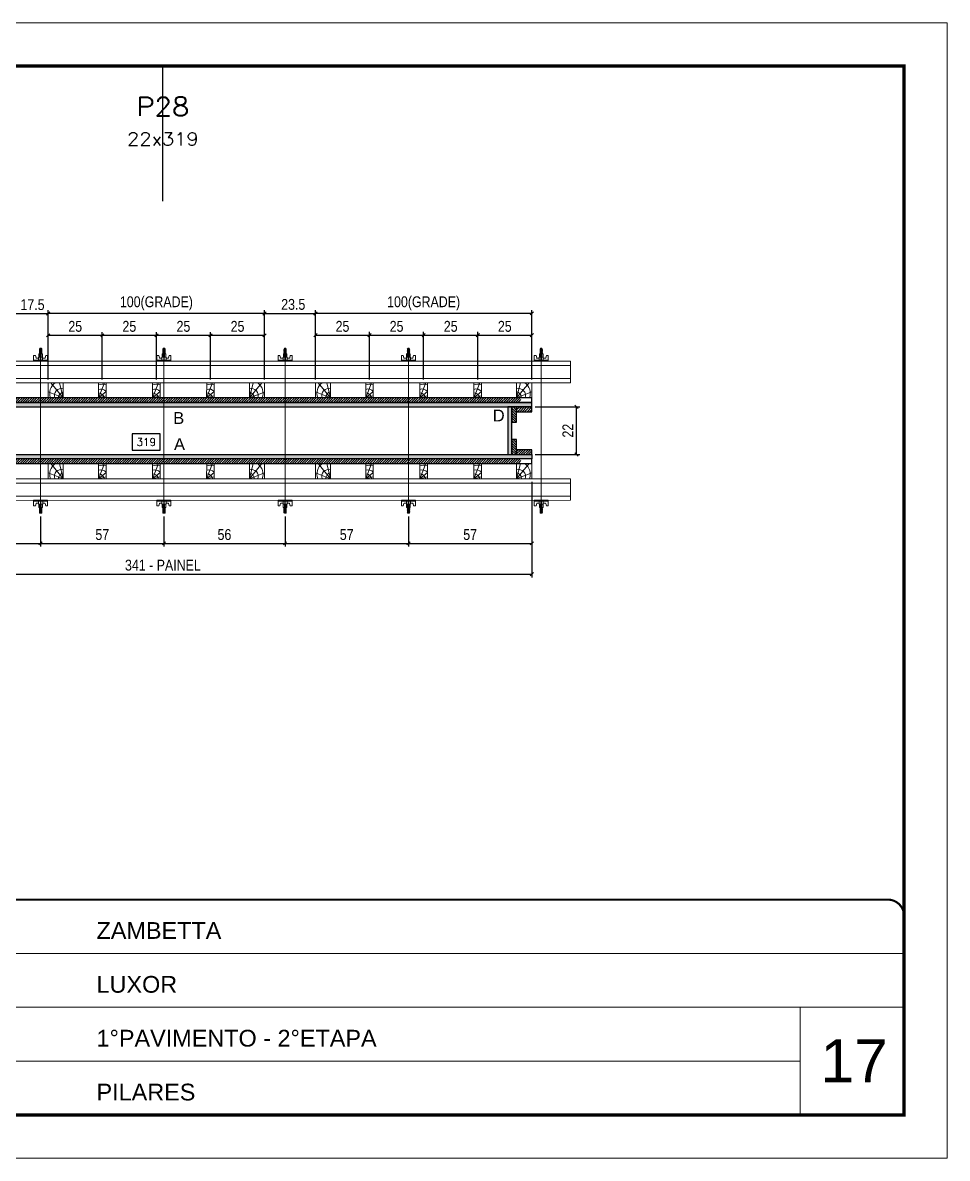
# Model space of a CAD drawing. Extents: x 14400 to 20667, y -21631 to 6985.
# Drawn here: x 15044 to 15898, y 1340 to 2390 of the extents above; entities that cross this region are included whole.
import ezdxf
from ezdxf.enums import TextEntityAlignment as Align

# ---------------------------------------------------------------- set-up
doc = ezdxf.new("R2010")
doc.units = 0
for name, pattern in [('CONTINUO', [0]), ('DASHED', [0.75, 0.5, -0.25]), ('HIDDEN', [0.375, 0.25, -0.125])]:
    doc.linetypes.add(name, pattern=pattern)
for name, color, linetype, lineweight in [('CARIMBO', 255, 'Continuous', 9), ('Folhas', 255, 'Continuous', 9), ('Hachura', 251, 'Continuous', 9), ('Madeira', 126, 'Continuous', 18), ('Perfil Metálico', 224, 'Continuous', 18), ('SARRAFO DE PRESSAO', 251, 'DASHED', 9), ('Texto Seção', 7, 'Continuous', 15)]:
    doc.layers.add(name, color=color, linetype=linetype, lineweight=lineweight)
for name, color, linetype in [('CHAPA', 1, 'Continuous'), ('COTA', 241, 'Continuous'), ('SARRAFO', 251, 'Continuous'), ('Texto de Titulo', 7, 'Continuous'), ('Texto Qtd Sarr', 242, 'Continuous'), ('TEXTO_GERAL', 7, 'Continuous')]:
    doc.layers.add(name, color=color, linetype=linetype)
doc.styles.add('ARIAL', font='arial.ttf')
doc.styles.add('COTA TECNICA 2X', font='techl___.ttf', dxfattribs={"height": 10})
doc.styles.add('ROMANS', font='romans.shx')
doc.dimstyles.new('SECAO PILAR', dxfattribs={"dimtxt": 10, "dimasz": 3, "dimexe": 3, "dimexo": 3, "dimgap": 3, "dimtad": 1, "dimdec": 1, "dimlfac": 0.5, "dimzin": 12, "dimdsep": 46, "dimtxsty": 'COTA TECNICA 2X', "dimblk1": 'OBLIQUE', "dimblk2": 'OBLIQUE', "dimsah": 1, "dimcen": 0.9, "dimclrd": 256, "dimclre": 256, "dimclrt": 256, "dimadec": 1, "dimazin": 3, "dimtfac": 1, "dimtdec": 1, "dimtmove": 0, "dimatfit": 3, "dimfxl": 1, "dimtolj": 1, "dimtzin": 12, "dimarcsym": 0})
doc.dimstyles.new('SECÇÃO 2', dxfattribs={"dimtxt": 7, "dimasz": 6, "dimexe": 0.18, "dimexo": 2, "dimgap": -4, "dimtad": 3, "dimdec": 1, "dimlfac": 0.5, "dimzin": 12, "dimdsep": 46, "dimtxsty": 'ROMANS', "dimblk": 'ARCHTICK', "dimcen": 0.09, "dimse1": 1, "dimse2": 1, "dimsd1": 1, "dimsd2": 1, "dimclrd": 180, "dimclre": 5, "dimclrt": 1, "dimadec": 0, "dimazin": 3, "dimtfac": 1, "dimtdec": 1, "dimtofl": 0, "dimtmove": 0, "dimatfit": 3, "dimldrblk": 'ARCHTICK', "dimfxl": 1, "dimtolj": 1, "dimtzin": 0, "dimarcsym": 0})

# ---------------------------------------------------------------- blocks, each defined once
blk = doc.blocks.new('9999999999')
at = {"color": 30, "linetype": 'CONTINUO'}
for p, q in [((98564.6, 34379.6), (99584, 34379.6)), ((98564.6, 34329.8), (99488, 34329.8)), ((99584, 34329.8), (99488, 34329.8)), ((99488, 34329.8), (99488, 34230.2)), ((98564.6, 34280), (99488, 34280))]:
    blk.add_line(p, q, dxfattribs=at)
at = {"color": 30, "linetype": 'CONTINUO', "const_width": 2}
blk.add_lwpolyline([(99584, 34230.2), (99584, 34414.4, 0.414214), (99569, 34429.4), (98229, 34429.4, 0.414214), (98214, 34414.4), (98214, 34245.2, 0.414214), (98229, 34230.2), (99584, 34230.2)], format="xyb", dxfattribs=at)
at = {"layer": 'Folhas'}
blk.add_lwpolyline([(98139, 34190.2), (99624, 34190.2), (99624, 35240.2), (98139, 35240.2)], close=True, dxfattribs=at)
at = {"layer": 'Folhas', "color": 30, "const_width": 3}
blk.add_lwpolyline([(98214, 34230.2), (99584, 34230.2), (99584, 35200.2), (98214, 35200.2)], close=True, dxfattribs=at)
at = {"color": 7, "linetype": 'Continuous', "ltscale": 5, "style": 'ARIAL'}
for s, height, p in [('ZAMBETTA', 15.48, (98837.7, 34393.1)), ('LUXOR', 15.48, (98837.7, 34343.3)), ('1°PAVIMENTO - 2°ETAPA', 15.483, (98837.7, 34293.5)), ('PILARES', 15.48, (98837.7, 34243.7))]:
    blk.add_text(s, height=height, dxfattribs=at).set_placement(p)
blk = doc.blocks.new('*D1022')
at = {"layer": 'COTA', "color": 180, "lineweight": -2, "transparency": 16777216}
for p, q in [((15170.9, 2010.2), (15145.2, 2010.2)), ((15145.2, 2010.2), (15145.2, 1995.2)), ((15170.9, 1995.2), (15170.9, 2010.2)), ((15145.2, 1995.2), (15170.9, 1995.2))]:
    blk.add_line(p, q, dxfattribs=at)
at = {"layer": 'Defpoints', "color": 0, "transparency": 16777216}
for p in [(14854.5, 1991.2), (15492.5, 1991.2), (15492.5, 1991.2)]:
    blk.add_point(p, dxfattribs=at)
at = {"layer": 'COTA', "color": 1, "transparency": 16777216, "insert": (15158.1, 2002.7), "char_height": 7, "attachment_point": 5, "style": 'ROMANS'}
blk.add_mtext('\\A1;319', dxfattribs=at)
blk = doc.blocks.new('_ArchTick')
at = {"color": 0, "linetype": 'ByBlock', "const_width": 0.15}
blk.add_lwpolyline([(-0.5, -0.5), (0.5, 0.5)], dxfattribs=at)
blk = doc.blocks.new('_Oblique')
at = {"color": 0, "linetype": 'ByBlock', "lineweight": -2}
blk.add_line((-0.5, -0.5), (0.5, 0.5), dxfattribs=at)
blk = doc.blocks.new('*D1023')
at = {"layer": 'COTA', "lineweight": -2, "transparency": 16777216}
for p, q in [((14832.5, 1965.8), (14832.5, 1877.6)), ((15514.5, 1965.8), (15514.5, 1877.6)), ((14832.5, 1880.6), (15514.5, 1880.6))]:
    blk.add_line(p, q, dxfattribs=at)
at = {"layer": 'Defpoints', "color": 0, "transparency": 16777216}
for p in [(14832.5, 1968.8), (15514.5, 1968.8), (15514.5, 1880.6)]:
    blk.add_point(p, dxfattribs=at)
at = {"layer": 'COTA', "lineweight": -2, "transparency": 16777216, "xscale": 3, "yscale": 3, "zscale": 3, "rotation": 180}
blk.add_blockref('_Oblique', (14832.5, 1880.6), dxfattribs=at)
at = {"layer": 'COTA', "lineweight": -2, "transparency": 16777216, "xscale": 3, "yscale": 3, "zscale": 3}
blk.add_blockref('_Oblique', (15514.5, 1880.6), dxfattribs=at)
at = {"layer": 'COTA', "transparency": 16777216, "insert": (15173.5, 1888.8), "char_height": 10, "attachment_point": 5, "style": 'COTA TECNICA 2X'}
blk.add_mtext('\\A1;341 - PAINEL', dxfattribs=at)
blk = doc.blocks.new('*D1025')
at = {"layer": 'COTA', "lineweight": -2, "transparency": 16777216}
for p, q in [((15514.5, 1965.8), (15514.5, 1906)), ((15400.5, 1934), (15400.5, 1906)), ((15400.5, 1909), (15514.5, 1909))]:
    blk.add_line(p, q, dxfattribs=at)
at = {"layer": 'Defpoints', "color": 0, "transparency": 16777216}
for p in [(15514.5, 1968.8), (15400.5, 1937), (15514.5, 1909)]:
    blk.add_point(p, dxfattribs=at)
at = {"layer": 'COTA', "lineweight": -2, "transparency": 16777216, "xscale": 3, "yscale": 3, "zscale": 3, "rotation": 180}
blk.add_blockref('_Oblique', (15400.5, 1909), dxfattribs=at)
at = {"layer": 'COTA', "lineweight": -2, "transparency": 16777216, "xscale": 3, "yscale": 3, "zscale": 3}
blk.add_blockref('_Oblique', (15514.5, 1909), dxfattribs=at)
at = {"layer": 'COTA', "transparency": 16777216, "insert": (15457.5, 1917.1), "char_height": 10, "attachment_point": 5, "style": 'COTA TECNICA 2X'}
blk.add_mtext('\\A1;57', dxfattribs=at)
blk = doc.blocks.new('titulo1')
at = {"layer": 'Defpoints', "color": 252, "linetype": 'HIDDEN', "ltscale": 2}
blk.add_line((0, 0), (0, 125), dxfattribs=at)
at = {"layer": 'Defpoints', "style": 'ROMANS', "oblique": 15}
blk.add_attdef('FOLHA', text='', height=10, dxfattribs=at).set_placement((0, 15.6), align=Align.MIDDLE_CENTER)
at = {"layer": 'Texto Qtd Sarr', "color": 3, "style": 'ROMANS', "oblique": 15}
for tag, height, p in [('TITULO', 17, (0, 71.4)), ('SEÇÃO', 12, (0, 41.5))]:
    blk.add_attdef(tag, text='', height=height, dxfattribs=at).set_placement(p, align=Align.MIDDLE_CENTER)
blk = doc.blocks.new('*D1026')
at = {"layer": 'COTA', "lineweight": -2, "transparency": 16777216}
for p, q in [((15517.5, 2035.2), (15558.8, 2035.2)), ((15555.8, 1991.2), (15555.8, 2035.2)), ((15517.5, 1991.2), (15558.8, 1991.2))]:
    blk.add_line(p, q, dxfattribs=at)
at = {"layer": 'Defpoints', "color": 0, "transparency": 16777216}
for p in [(15514.5, 2035.2), (15555.8, 2035.2), (15514.5, 1991.2)]:
    blk.add_point(p, dxfattribs=at)
at = {"layer": 'COTA', "lineweight": -2, "transparency": 16777216, "xscale": 3, "yscale": 3, "zscale": 3}
for p, rotation in [((15555.8, 2035.2), 90), ((15555.8, 1991.2), 270)]:
    blk.add_blockref('_Oblique', p, dxfattribs=dict(at, rotation=rotation))
at = {"layer": 'COTA', "transparency": 16777216, "insert": (15547.8, 2013.2), "char_height": 10, "attachment_point": 5, "rotation": 90, "style": 'COTA TECNICA 2X'}
blk.add_mtext('\\A1;22', dxfattribs=at)
blk = doc.blocks.new('C')
at = {"layer": 'Hachura', "color": 0}
for p, q in [((0, 3.22), (0, -3.22)), ((0.45, 3.22), (0, 3.22)), ((0.46, 3.16), (0, 3.16)), ((0.46, 3.05), (0, 3.05)), ((0.46, 2.88), (0, 2.88)), ((0, 2.75), (0, -1.16)), ((0.46, 2.65), (0, 2.65)), ((0.46, 2.23), (0, 2.23)), ((0.46, 1.51), (0, 1.51)), ((0.39, 0.49), (0.17, 0.49)), ((0.45, -3.23), (0.45, 3.22)), ((0.45, 3.22), (2.58, 3.22)), ((1.74, 0.97), (0.45, 0.97)), ((1.45, 0.1), (0.45, 0.1)), ((1.35, 1.94), (1.35, 0.96)), ((2.58, 2.39), (1.47, 2.09)), ((1.74, -0.97), (1.74, 0.97)), ((1.74, 0.97), (1.74, 0.84)), ((1.74, 0.97), (1.74, 0.84)), ((1.74, 0.84), (3.35, 0.84)), ((3.35, 0.45), (1.74, 0.45)), ((2.58, 3.22), (2.58, 2.39)), ((3.32, 0.84), (3.32, -0.84)), ((3.35, 0.84), (3.35, -0.84)), ((3.68, 0.45), (3.35, 0.45)), ((3.84, -0.52), (3.35, 0.45)), ((3.35, 0.06), (3.67, -0.57)), ((3.68, 0.45), (4.16, -0.52)), ((3.72, 0.5), (4.25, -0.57)), ((4.37, -0.55), (3.83, 0.53)), ((4.15, 0.45), (3.93, 0.45)), ((4.42, -0.52), (3.93, 0.45)), ((4.15, 0.45), (4.26, 0.45)), ((4.26, 0.45), (4.74, -0.52)), ((4.3, 0.5), (4.83, -0.57)), ((4.95, -0.55), (4.41, 0.53)), ((4.51, 0.45), (4.84, 0.45)), ((5, -0.52), (4.51, 0.45)), ((4.84, 0.45), (5.32, -0.52)), ((4.88, 0.5), (5.41, -0.57)), ((5.53, -0.55), (4.99, 0.53)), ((5.58, -0.52), (5.09, 0.45)), ((5.42, 0.45), (5.09, 0.45)), ((5.58, -0.52), (5.09, 0.45)), ((5.42, 0.45), (5.74, -0.19)), ((5.46, 0.5), (5.74, -0.07)), ((5.74, 0.19), (5.57, 0.53)), ((5.74, 0.32), (5.68, 0.45)), ((5.68, 0.45), (5.74, 0.45)), ((5.74, 0.45), (5.9, 0.29)), ((5.74, 0.45), (5.74, -0.52)), ((5.9, -0.36), (5.9, 0.29)), ((0.45, 0), (0, 0)), ((0.46, -1.52), (0, -1.52)), ((0.46, -2.23), (0, -2.23)), ((0.46, -2.65), (0, -2.65)), ((0.46, -2.88), (0, -2.88)), ((0.46, -3.05), (0, -3.05)), ((0.46, -3.16), (0, -3.16)), ((0, -3.22), (2.57, -3.22)), ((0.08, -0.48), (0.29, -0.48)), ((0.29, -0.48), (0.4, -0.48)), ((0.45, 0), (0.45, -0.97)), ((0.45, -0.16), (1.45, -0.16)), ((0.45, -0.65), (0.45, -0.32)), ((0.45, -3.23), (0.45, -0.65)), ((0.45, -0.97), (1.74, -0.97)), ((1.35, -1.94), (1.35, -0.97)), ((2.58, -2.39), (1.47, -2.1)), ((3.35, -0.32), (1.74, -0.32)), ((3.35, -0.84), (1.74, -0.84)), ((2.58, -3.23), (2.58, -2.39)), ((3.35, -0.07), (3.58, -0.52)), ((3.35, -0.52), (3.58, -0.52)), ((3.84, -0.52), (4.16, -0.52)), ((4.42, -0.52), (4.74, -0.52)), ((4.63, -0.52), (4.74, -0.52)), ((5, -0.52), (5.32, -0.52)), ((5.58, -0.52), (5.74, -0.52)), ((5.74, -0.52), (5.9, -0.36)), ((5.74, -0.52), (5.74, -0.52))]:
    blk.add_line(p, q, dxfattribs=at)
for centre, radius, start, end in [((1.52, 1.94), 0.161, 104.7436, 180), ((1.44, -0.03), 0.129, 272.695, 87.305), ((3.81, 0.39), 0.143, 25.5688, 154.4312), ((4.39, 0.39), 0.143, 25.5688, 154.4312), ((4.97, 0.39), 0.143, 25.5688, 154.4312), ((5.55, 0.39), 0.143, 25.5688, 154.4312), ((0.17, -0.37), 0.174, 221.744, 317.8592), ((1.52, -1.94), 0.161, 180, 255.2564), ((3.71, -0.4), 0.174, 222.1408, 318.256), ((4.29, -0.4), 0.174, 222.1408, 318.256), ((4.87, -0.4), 0.174, 222.1408, 318.256), ((5.45, -0.4), 0.174, 222.1408, 318.256), ((5.61, -0.4), 0.174, 317.8592, 318.256)]:
    blk.add_arc(centre, radius, start, end, dxfattribs=at)
blk = doc.blocks.new('*D1027')
at = {"layer": 'COTA', "lineweight": -2, "transparency": 16777216}
for p, q in [((14946.5, 1934), (14946.5, 1906)), ((15060.5, 1934), (15060.5, 1906)), ((14946.5, 1909), (15060.5, 1909))]:
    blk.add_line(p, q, dxfattribs=at)
at = {"layer": 'Defpoints', "color": 0, "transparency": 16777216}
for p in [(14946.5, 1937), (15060.5, 1937), (15060.5, 1909)]:
    blk.add_point(p, dxfattribs=at)
at = {"layer": 'COTA', "lineweight": -2, "transparency": 16777216, "xscale": 3, "yscale": 3, "zscale": 3, "rotation": 180}
blk.add_blockref('_Oblique', (14946.5, 1909), dxfattribs=at)
at = {"layer": 'COTA', "lineweight": -2, "transparency": 16777216, "xscale": 3, "yscale": 3, "zscale": 3}
blk.add_blockref('_Oblique', (15060.5, 1909), dxfattribs=at)
at = {"layer": 'COTA', "transparency": 16777216, "insert": (15003.5, 1917.1), "char_height": 10, "attachment_point": 5, "style": 'COTA TECNICA 2X'}
blk.add_mtext('\\A1;57', dxfattribs=at)
blk = doc.blocks.new('PONTALETE')
at = {"layer": 'Madeira'}
for q in [(2.71, 7), (7, 5.76), (7, 1.74)]:
    blk.add_line((0, 0), q, dxfattribs=at)
blk.add_lwpolyline([(0, 0), (7, 0), (7, 7), (0, 7)], close=True, dxfattribs=at)
for centre, radius, start, end in [((2.04, 0.06), 6.23, 37.2818, 109.0913), ((1.09, 0.9), 3.19, 343.603, 109.9847), ((-0.21, -0.78), 3.09, 14.6322, 86.0383)]:
    blk.add_arc(centre, radius, start, end, dxfattribs=at)
blk = doc.blocks.new('MEIO PONTALETE')
at = {"layer": 'Madeira'}
for q in [(2.71, 7), (3.5, 2.88), (3.5, 0.87)]:
    blk.add_line((0, 0), q, dxfattribs=at)
blk.add_lwpolyline([(0, 0), (3.5, 0), (3.5, 7), (0, 7)], close=True, dxfattribs=at)
for centre, radius, start, end in [((2.04, 0.06), 6.23, 76.4499, 109.0913), ((1.09, 0.9), 3.19, 40.9063, 109.9847), ((-0.21, -0.78), 3.09, 14.6322, 86.0383)]:
    blk.add_arc(centre, radius, start, end, dxfattribs=at)
blk = doc.blocks.new('*D1033')
at = {"layer": 'COTA', "lineweight": -2, "transparency": 16777216}
for p, q in [((15032.5, 2060.5), (15032.5, 2124.6)), ((15032.5, 2121.6), (15067.5, 2121.6)), ((15067.5, 2060.5), (15067.5, 2124.6))]:
    blk.add_line(p, q, dxfattribs=at)
at = {"layer": 'Defpoints', "color": 0, "transparency": 16777216}
for p in [(15067.5, 2121.6), (15032.5, 2057.5), (15067.5, 2057.5)]:
    blk.add_point(p, dxfattribs=at)
at = {"layer": 'COTA', "lineweight": -2, "transparency": 16777216, "xscale": 3, "yscale": 3, "zscale": 3, "rotation": 180}
blk.add_blockref('_Oblique', (15032.5, 2121.6), dxfattribs=at)
at = {"layer": 'COTA', "lineweight": -2, "transparency": 16777216, "xscale": 3, "yscale": 3, "zscale": 3}
blk.add_blockref('_Oblique', (15067.5, 2121.6), dxfattribs=at)
at = {"layer": 'COTA', "transparency": 16777216, "insert": (15053, 2129.7), "char_height": 10, "attachment_point": 5, "style": 'COTA TECNICA 2X'}
blk.add_mtext('\\A1;17.5', dxfattribs=at)
blk = doc.blocks.new('*D1034')
at = {"layer": 'COTA', "lineweight": -2, "transparency": 16777216}
for p, q in [((15067.5, 2060.5), (15067.5, 2104.4)), ((15067.5, 2101.4), (15117.5, 2101.4)), ((15117.5, 2060.5), (15117.5, 2104.4))]:
    blk.add_line(p, q, dxfattribs=at)
at = {"layer": 'Defpoints', "color": 0, "transparency": 16777216}
for p in [(15117.5, 2101.4), (15067.5, 2057.5), (15117.5, 2057.5)]:
    blk.add_point(p, dxfattribs=at)
at = {"layer": 'COTA', "lineweight": -2, "transparency": 16777216, "xscale": 3, "yscale": 3, "zscale": 3, "rotation": 180}
blk.add_blockref('_Oblique', (15067.5, 2101.4), dxfattribs=at)
at = {"layer": 'COTA', "lineweight": -2, "transparency": 16777216, "xscale": 3, "yscale": 3, "zscale": 3}
blk.add_blockref('_Oblique', (15117.5, 2101.4), dxfattribs=at)
at = {"layer": 'COTA', "transparency": 16777216, "insert": (15092.5, 2109.6), "char_height": 10, "attachment_point": 5, "style": 'COTA TECNICA 2X'}
blk.add_mtext('\\A1;25', dxfattribs=at)
blk = doc.blocks.new('*D1035')
at = {"layer": 'COTA', "lineweight": -2, "transparency": 16777216}
for p, q in [((15067.5, 2060.5), (15067.5, 2124.6)), ((15267.5, 2121.6), (15067.5, 2121.6)), ((15267.5, 2060.5), (15267.5, 2124.6))]:
    blk.add_line(p, q, dxfattribs=at)
at = {"layer": 'Defpoints', "color": 0, "transparency": 16777216}
for p in [(15067.5, 2121.6), (15067.5, 2057.5), (15267.5, 2057.5)]:
    blk.add_point(p, dxfattribs=at)
at = {"layer": 'COTA', "lineweight": -2, "transparency": 16777216, "xscale": 3, "yscale": 3, "zscale": 3, "rotation": 180}
blk.add_blockref('_Oblique', (15067.5, 2121.6), dxfattribs=at)
at = {"layer": 'COTA', "lineweight": -2, "transparency": 16777216, "xscale": 3, "yscale": 3, "zscale": 3}
blk.add_blockref('_Oblique', (15267.5, 2121.6), dxfattribs=at)
at = {"layer": 'COTA', "transparency": 16777216, "insert": (15167.5, 2130.9), "char_height": 10, "attachment_point": 5, "style": 'COTA TECNICA 2X'}
blk.add_mtext('\\A1;100(GRADE)', dxfattribs=at)
blk = doc.blocks.new('*D1036')
at = {"layer": 'COTA', "lineweight": -2, "transparency": 16777216}
for p, q in [((15117.5, 2060.5), (15117.5, 2104.4)), ((15117.5, 2101.4), (15167.5, 2101.4)), ((15167.5, 2060.5), (15167.5, 2104.4))]:
    blk.add_line(p, q, dxfattribs=at)
at = {"layer": 'Defpoints', "color": 0, "transparency": 16777216}
for p in [(15167.5, 2101.4), (15117.5, 2057.5), (15167.5, 2057.5)]:
    blk.add_point(p, dxfattribs=at)
at = {"layer": 'COTA', "lineweight": -2, "transparency": 16777216, "xscale": 3, "yscale": 3, "zscale": 3, "rotation": 180}
blk.add_blockref('_Oblique', (15117.5, 2101.4), dxfattribs=at)
at = {"layer": 'COTA', "lineweight": -2, "transparency": 16777216, "xscale": 3, "yscale": 3, "zscale": 3}
blk.add_blockref('_Oblique', (15167.5, 2101.4), dxfattribs=at)
at = {"layer": 'COTA', "transparency": 16777216, "insert": (15142.5, 2109.6), "char_height": 10, "attachment_point": 5, "style": 'COTA TECNICA 2X'}
blk.add_mtext('\\A1;25', dxfattribs=at)
blk = doc.blocks.new('*D1037')
at = {"layer": 'COTA', "lineweight": -2, "transparency": 16777216}
for p, q in [((15167.5, 2060.5), (15167.5, 2104.4)), ((15167.5, 2101.4), (15217.5, 2101.4)), ((15217.5, 2060.5), (15217.5, 2104.4))]:
    blk.add_line(p, q, dxfattribs=at)
at = {"layer": 'Defpoints', "color": 0, "transparency": 16777216}
for p in [(15217.5, 2101.4), (15167.5, 2057.5), (15217.5, 2057.5)]:
    blk.add_point(p, dxfattribs=at)
at = {"layer": 'COTA', "lineweight": -2, "transparency": 16777216, "xscale": 3, "yscale": 3, "zscale": 3, "rotation": 180}
blk.add_blockref('_Oblique', (15167.5, 2101.4), dxfattribs=at)
at = {"layer": 'COTA', "lineweight": -2, "transparency": 16777216, "xscale": 3, "yscale": 3, "zscale": 3}
blk.add_blockref('_Oblique', (15217.5, 2101.4), dxfattribs=at)
at = {"layer": 'COTA', "transparency": 16777216, "insert": (15192.5, 2109.6), "char_height": 10, "attachment_point": 5, "style": 'COTA TECNICA 2X'}
blk.add_mtext('\\A1;25', dxfattribs=at)
blk = doc.blocks.new('*D1038')
at = {"layer": 'COTA', "lineweight": -2, "transparency": 16777216}
for p, q in [((15217.5, 2060.5), (15217.5, 2104.4)), ((15217.5, 2101.4), (15267.5, 2101.4)), ((15267.5, 2060.5), (15267.5, 2104.4))]:
    blk.add_line(p, q, dxfattribs=at)
at = {"layer": 'Defpoints', "color": 0, "transparency": 16777216}
for p in [(15267.5, 2101.4), (15217.5, 2057.5), (15267.5, 2057.5)]:
    blk.add_point(p, dxfattribs=at)
at = {"layer": 'COTA', "lineweight": -2, "transparency": 16777216, "xscale": 3, "yscale": 3, "zscale": 3, "rotation": 180}
blk.add_blockref('_Oblique', (15217.5, 2101.4), dxfattribs=at)
at = {"layer": 'COTA', "lineweight": -2, "transparency": 16777216, "xscale": 3, "yscale": 3, "zscale": 3}
blk.add_blockref('_Oblique', (15267.5, 2101.4), dxfattribs=at)
at = {"layer": 'COTA', "transparency": 16777216, "insert": (15242.5, 2109.6), "char_height": 10, "attachment_point": 5, "style": 'COTA TECNICA 2X'}
blk.add_mtext('\\A1;25', dxfattribs=at)
blk = doc.blocks.new('*D1039')
at = {"layer": 'COTA', "lineweight": -2, "transparency": 16777216}
for p, q in [((15267.5, 2060.6), (15267.5, 2124.6)), ((15267.5, 2121.6), (15314.5, 2121.6)), ((15314.5, 2060.6), (15314.5, 2124.6))]:
    blk.add_line(p, q, dxfattribs=at)
at = {"layer": 'Defpoints', "color": 0, "transparency": 16777216}
for p in [(15314.5, 2121.6), (15267.5, 2057.6), (15314.5, 2057.6)]:
    blk.add_point(p, dxfattribs=at)
at = {"layer": 'COTA', "lineweight": -2, "transparency": 16777216, "xscale": 3, "yscale": 3, "zscale": 3, "rotation": 180}
blk.add_blockref('_Oblique', (15267.5, 2121.6), dxfattribs=at)
at = {"layer": 'COTA', "lineweight": -2, "transparency": 16777216, "xscale": 3, "yscale": 3, "zscale": 3}
blk.add_blockref('_Oblique', (15314.5, 2121.6), dxfattribs=at)
at = {"layer": 'COTA', "transparency": 16777216, "insert": (15294, 2129.9), "char_height": 10, "attachment_point": 5, "style": 'COTA TECNICA 2X'}
blk.add_mtext('\\A1;23.5', dxfattribs=at)
blk = doc.blocks.new('*D1040')
at = {"layer": 'COTA', "lineweight": -2, "transparency": 16777216}
for p, q in [((15314.5, 2060.6), (15314.5, 2104.5)), ((15314.5, 2101.5), (15364.5, 2101.5)), ((15364.5, 2060.5), (15364.5, 2104.5))]:
    blk.add_line(p, q, dxfattribs=at)
at = {"layer": 'Defpoints', "color": 0, "transparency": 16777216}
for p in [(15364.5, 2101.5), (15314.5, 2057.6), (15364.5, 2057.5)]:
    blk.add_point(p, dxfattribs=at)
at = {"layer": 'COTA', "lineweight": -2, "transparency": 16777216, "xscale": 3, "yscale": 3, "zscale": 3, "rotation": 180}
blk.add_blockref('_Oblique', (15314.5, 2101.5), dxfattribs=at)
at = {"layer": 'COTA', "lineweight": -2, "transparency": 16777216, "xscale": 3, "yscale": 3, "zscale": 3}
blk.add_blockref('_Oblique', (15364.5, 2101.5), dxfattribs=at)
at = {"layer": 'COTA', "transparency": 16777216, "insert": (15339.5, 2109.6), "char_height": 10, "attachment_point": 5, "style": 'COTA TECNICA 2X'}
blk.add_mtext('\\A1;25', dxfattribs=at)
blk = doc.blocks.new('*D1041')
at = {"layer": 'COTA', "lineweight": -2, "transparency": 16777216}
for p, q in [((15314.5, 2060.6), (15314.5, 2124.7)), ((15514.5, 2121.7), (15314.5, 2121.7)), ((15514.5, 2060.5), (15514.5, 2124.7))]:
    blk.add_line(p, q, dxfattribs=at)
at = {"layer": 'Defpoints', "color": 0, "transparency": 16777216}
for p in [(15314.5, 2121.7), (15314.5, 2057.6), (15514.5, 2057.5)]:
    blk.add_point(p, dxfattribs=at)
at = {"layer": 'COTA', "lineweight": -2, "transparency": 16777216, "xscale": 3, "yscale": 3, "zscale": 3, "rotation": 180}
blk.add_blockref('_Oblique', (15314.5, 2121.7), dxfattribs=at)
at = {"layer": 'COTA', "lineweight": -2, "transparency": 16777216, "xscale": 3, "yscale": 3, "zscale": 3}
blk.add_blockref('_Oblique', (15514.5, 2121.7), dxfattribs=at)
at = {"layer": 'COTA', "transparency": 16777216, "insert": (15414.5, 2130.9), "char_height": 10, "attachment_point": 5, "style": 'COTA TECNICA 2X'}
blk.add_mtext('\\A1;100(GRADE)', dxfattribs=at)
blk = doc.blocks.new('*D1042')
at = {"layer": 'COTA', "lineweight": -2, "transparency": 16777216}
for p, q in [((15364.5, 2060.5), (15364.5, 2104.5)), ((15364.5, 2101.5), (15414.5, 2101.5)), ((15414.5, 2060.5), (15414.5, 2104.5))]:
    blk.add_line(p, q, dxfattribs=at)
at = {"layer": 'Defpoints', "color": 0, "transparency": 16777216}
for p in [(15414.5, 2101.5), (15364.5, 2057.5), (15414.5, 2057.5)]:
    blk.add_point(p, dxfattribs=at)
at = {"layer": 'COTA', "lineweight": -2, "transparency": 16777216, "xscale": 3, "yscale": 3, "zscale": 3, "rotation": 180}
blk.add_blockref('_Oblique', (15364.5, 2101.5), dxfattribs=at)
at = {"layer": 'COTA', "lineweight": -2, "transparency": 16777216, "xscale": 3, "yscale": 3, "zscale": 3}
blk.add_blockref('_Oblique', (15414.5, 2101.5), dxfattribs=at)
at = {"layer": 'COTA', "transparency": 16777216, "insert": (15389.5, 2109.6), "char_height": 10, "attachment_point": 5, "style": 'COTA TECNICA 2X'}
blk.add_mtext('\\A1;25', dxfattribs=at)
blk = doc.blocks.new('*D1043')
at = {"layer": 'COTA', "lineweight": -2, "transparency": 16777216}
for p, q in [((15414.5, 2060.5), (15414.5, 2104.5)), ((15414.5, 2101.5), (15464.5, 2101.5)), ((15464.5, 2060.5), (15464.5, 2104.5))]:
    blk.add_line(p, q, dxfattribs=at)
at = {"layer": 'Defpoints', "color": 0, "transparency": 16777216}
for p in [(15464.5, 2101.5), (15414.5, 2057.5), (15464.5, 2057.5)]:
    blk.add_point(p, dxfattribs=at)
at = {"layer": 'COTA', "lineweight": -2, "transparency": 16777216, "xscale": 3, "yscale": 3, "zscale": 3, "rotation": 180}
blk.add_blockref('_Oblique', (15414.5, 2101.5), dxfattribs=at)
at = {"layer": 'COTA', "lineweight": -2, "transparency": 16777216, "xscale": 3, "yscale": 3, "zscale": 3}
blk.add_blockref('_Oblique', (15464.5, 2101.5), dxfattribs=at)
at = {"layer": 'COTA', "transparency": 16777216, "insert": (15439.5, 2109.6), "char_height": 10, "attachment_point": 5, "style": 'COTA TECNICA 2X'}
blk.add_mtext('\\A1;25', dxfattribs=at)
blk = doc.blocks.new('*D1044')
at = {"layer": 'COTA', "lineweight": -2, "transparency": 16777216}
for p, q in [((15464.5, 2060.5), (15464.5, 2104.5)), ((15464.5, 2101.5), (15514.5, 2101.5)), ((15514.5, 2060.5), (15514.5, 2104.5))]:
    blk.add_line(p, q, dxfattribs=at)
at = {"layer": 'Defpoints', "color": 0, "transparency": 16777216}
for p in [(15514.5, 2101.5), (15464.5, 2057.5), (15514.5, 2057.5)]:
    blk.add_point(p, dxfattribs=at)
at = {"layer": 'COTA', "lineweight": -2, "transparency": 16777216, "xscale": 3, "yscale": 3, "zscale": 3, "rotation": 180}
blk.add_blockref('_Oblique', (15464.5, 2101.5), dxfattribs=at)
at = {"layer": 'COTA', "lineweight": -2, "transparency": 16777216, "xscale": 3, "yscale": 3, "zscale": 3}
blk.add_blockref('_Oblique', (15514.5, 2101.5), dxfattribs=at)
at = {"layer": 'COTA', "transparency": 16777216, "insert": (15489.5, 2109.6), "char_height": 10, "attachment_point": 5, "style": 'COTA TECNICA 2X'}
blk.add_mtext('\\A1;25', dxfattribs=at)
blk = doc.blocks.new('*D1045')
at = {"layer": 'COTA', "lineweight": -2, "transparency": 16777216}
for p, q in [((15060.5, 1934), (15060.5, 1906)), ((15174.5, 1934), (15174.5, 1906)), ((15060.5, 1909), (15174.5, 1909))]:
    blk.add_line(p, q, dxfattribs=at)
at = {"layer": 'Defpoints', "color": 0, "transparency": 16777216}
for p in [(15060.5, 1937), (15174.5, 1937), (15174.5, 1909)]:
    blk.add_point(p, dxfattribs=at)
at = {"layer": 'COTA', "lineweight": -2, "transparency": 16777216, "xscale": 3, "yscale": 3, "zscale": 3, "rotation": 180}
blk.add_blockref('_Oblique', (15060.5, 1909), dxfattribs=at)
at = {"layer": 'COTA', "lineweight": -2, "transparency": 16777216, "xscale": 3, "yscale": 3, "zscale": 3}
blk.add_blockref('_Oblique', (15174.5, 1909), dxfattribs=at)
at = {"layer": 'COTA', "transparency": 16777216, "insert": (15117.5, 1917.1), "char_height": 10, "attachment_point": 5, "style": 'COTA TECNICA 2X'}
blk.add_mtext('\\A1;57', dxfattribs=at)
blk = doc.blocks.new('*D1046')
at = {"layer": 'COTA', "lineweight": -2, "transparency": 16777216}
for p, q in [((15286.4, 1934), (15286.4, 1906)), ((15400.4, 1934), (15400.4, 1906)), ((15286.4, 1909), (15400.4, 1909))]:
    blk.add_line(p, q, dxfattribs=at)
at = {"layer": 'Defpoints', "color": 0, "transparency": 16777216}
for p in [(15286.4, 1937), (15400.4, 1937), (15400.4, 1909)]:
    blk.add_point(p, dxfattribs=at)
at = {"layer": 'COTA', "lineweight": -2, "transparency": 16777216, "xscale": 3, "yscale": 3, "zscale": 3, "rotation": 180}
blk.add_blockref('_Oblique', (15286.4, 1909), dxfattribs=at)
at = {"layer": 'COTA', "lineweight": -2, "transparency": 16777216, "xscale": 3, "yscale": 3, "zscale": 3}
blk.add_blockref('_Oblique', (15400.4, 1909), dxfattribs=at)
at = {"layer": 'COTA', "transparency": 16777216, "insert": (15343.4, 1917.1), "char_height": 10, "attachment_point": 5, "style": 'COTA TECNICA 2X'}
blk.add_mtext('\\A1;57', dxfattribs=at)
blk = doc.blocks.new('*D1047')
at = {"layer": 'COTA', "lineweight": -2, "transparency": 16777216}
for p, q in [((15174.5, 1934), (15174.5, 1906)), ((15286.4, 1934), (15286.4, 1906)), ((15174.5, 1909), (15286.4, 1909))]:
    blk.add_line(p, q, dxfattribs=at)
at = {"layer": 'Defpoints', "color": 0, "transparency": 16777216}
for p in [(15174.5, 1937), (15286.4, 1937), (15286.4, 1909)]:
    blk.add_point(p, dxfattribs=at)
at = {"layer": 'COTA', "lineweight": -2, "transparency": 16777216, "xscale": 3, "yscale": 3, "zscale": 3, "rotation": 180}
blk.add_blockref('_Oblique', (15174.5, 1909), dxfattribs=at)
at = {"layer": 'COTA', "lineweight": -2, "transparency": 16777216, "xscale": 3, "yscale": 3, "zscale": 3}
blk.add_blockref('_Oblique', (15286.4, 1909), dxfattribs=at)
at = {"layer": 'COTA', "transparency": 16777216, "insert": (15230.4, 1917.1), "char_height": 10, "attachment_point": 5, "style": 'COTA TECNICA 2X'}
blk.add_mtext('\\A1;56', dxfattribs=at)

msp = doc.modelspace()

# ---------------------------------------------------------------- hatches: boundary and pattern name
at = {"layer": 'Hachura'}
h = msp.add_hatch(color=256, dxfattribs=at)
h.dxf.hatch_style = 1
h.paths.add_polyline_path([(15514.47, 2035.17), (15514.47, 2039.17), (14832.47, 2039.17), (14832.47, 2035.17)])
h = msp.add_hatch(dxfattribs=at)
h.set_pattern_fill('ANSI31', color=256, scale=0.5, angle=180, style=0)
h.set_pattern_definition([(225, (5730.5154, -20885.8333), (1.12253202, -1.12253202), [])])
h.paths.add_polyline_path([(15504.45, 2043.57), (15504.47, 2039.17), (14842.47, 2039.17), (14842.47, 2043.57)])
h = msp.add_hatch(color=256, dxfattribs=at)
h.dxf.hatch_style = 1
h.paths.add_polyline_path([(15492.47, 1991.17), (15496.07, 1991.17), (15496.07, 2035.17), (15492.47, 2035.17)])
h = msp.add_hatch(dxfattribs=at)
h.set_pattern_fill('ANSI31', color=256, scale=0.5, angle=270, style=0)
h.set_pattern_definition([(315, (38391.8754, -7467.777), (1.12253202, 1.12253202), [])])
h.paths.add_polyline_path([(15500.47, 2021.17), (15496.07, 2021.17), (15496.07, 2035.17), (15500.47, 2035.17)])
h = msp.add_hatch(dxfattribs=at)
h.set_pattern_fill('ANSI31', color=256, scale=0.5, angle=180, style=0)
h.set_pattern_definition([(225, (6376.5154, -20894.2333), (1.12253202, -1.12253202), [])])
h.paths.add_polyline_path([(15514.47, 2035.17), (15514.47, 2030.77), (15500.47, 2030.77), (15500.47, 2035.17)])
h = msp.add_hatch(dxfattribs=at)
h.set_pattern_fill('ANSI31', color=256, scale=0.5, angle=270, style=0)
h.set_pattern_definition([(315, (38391.8754, -7497.777), (1.12253202, 1.12253202), [])])
h.paths.add_polyline_path([(15500.47, 1991.17), (15496.07, 1991.17), (15496.07, 2005.17), (15500.47, 2005.17)])
h = msp.add_hatch(dxfattribs=at)
h.set_pattern_fill('ANSI31', color=256, scale=0.5, angle=180, style=0)
h.set_pattern_definition([(225, (6011.5154, -20900.2333), (1.12253202, -1.12253202), [])])
h.paths.add_polyline_path([(15500.47, 1991.17), (15500.47, 1995.57), (15514.47, 1995.57), (15514.47, 1991.17)])
h = msp.add_hatch(color=256, dxfattribs=at)
h.dxf.hatch_style = 1
h.paths.add_polyline_path([(15514.47, 1991.17), (15514.47, 1987.17), (14832.47, 1987.17), (14832.47, 1991.17)])
h = msp.add_hatch(dxfattribs=at)
h.set_pattern_fill('ANSI31', color=256, scale=0.5, angle=180, style=0)
h.set_pattern_definition([(225, (5730.5154, -20942.2333), (1.12253202, -1.12253202), [])])
h.paths.add_polyline_path([(15504.47, 1982.9), (15504.45, 1987.17), (14842.47, 1987.17), (14842.47, 1987.18), (14842.47, 1987.17), (14842.47, 1982.77)])

# ---------------------------------------------------------------- linework, layer by layer
at = {"layer": 'CHAPA'}
for points in [[(15514.47, 2035.17), (15514.47, 2039.17), (14832.47, 2039.17), (14832.47, 2035.17)], [(15492.47, 1991.17), (15496.07, 1991.17), (15496.07, 2035.17), (15492.47, 2035.17)], [(15514.47, 1991.17), (15514.47, 1987.17), (14832.47, 1987.17), (14832.47, 1991.17)]]:
    msp.add_lwpolyline(points, close=True, dxfattribs=at)
at = {"layer": 'Hachura'}
for p, q in [((15060.47, 1938), (15060.47, 2084.55)), ((15174.47, 1938), (15174.47, 2084.55)), ((15286.47, 1938), (15286.47, 2084.55)), ((15400.47, 1938), (15400.47, 2084.55)), ((15523.16, 1938), (15523.16, 2084.55))]:
    msp.add_line(p, q, dxfattribs=at)
at = {"layer": 'Madeira'}
for points in [[(15067.46, 2043.55), (15067.47, 2057.55), (15267.46, 2057.54), (15267.45, 2043.54)], [(15314.46, 2043.58), (15314.47, 2057.58), (15514.47, 2057.57), (15514.45, 2043.57)], [(15067.46, 1968.76), (15067.47, 1982.76), (15267.46, 1982.76), (15267.45, 1968.76)], [(15314.46, 1968.79), (15314.47, 1982.79), (15514.47, 1982.79), (15514.45, 1968.79)]]:
    msp.add_lwpolyline(points, close=True, dxfattribs=at)
at = {"layer": 'Perfil Metálico'}
for p, q in [((15550.19, 2073.52), (14796.75, 2073.52)), ((15550.19, 2061.52), (14796.75, 2061.52)), ((15550.19, 1964.77), (14796.75, 1964.77)), ((15550.19, 1952.77), (14796.75, 1952.77))]:
    msp.add_line(p, q, dxfattribs=at)
for points in [[(15550.19, 2057.58), (15550.19, 2077.58), (14796.75, 2077.52), (14796.75, 2057.52)], [(14796.75, 1968.77), (14796.75, 1948.77), (15550.19, 1948.83), (15550.19, 1968.83)]]:
    msp.add_lwpolyline(points, close=True, dxfattribs=at)
at = {"layer": 'SARRAFO'}
for points in [[(14832.47, 2039.17), (15514.47, 2039.17), (15514.45, 2043.57), (14832.47, 2043.57)], [(14832.47, 2039.17), (15514.47, 2039.17), (15514.45, 2043.57), (14832.47, 2043.57)], [(15496.07, 2035.17), (15496.07, 2021.17), (15500.47, 2021.17), (15500.47, 2035.17)], [(15496.07, 2035.17), (15496.07, 2021.17), (15500.47, 2021.17), (15500.47, 2035.17)], [(15500.47, 2030.77), (15514.47, 2030.77), (15514.47, 2035.17), (15500.47, 2035.17)], [(15500.47, 2030.77), (15514.47, 2030.77), (15514.47, 2035.17), (15500.47, 2035.17)], [(15496.07, 2005.17), (15496.07, 1991.17), (15500.47, 1991.17), (15500.47, 2005.17)], [(15496.07, 2005.17), (15496.07, 1991.17), (15500.47, 1991.17), (15500.47, 2005.17)], [(15514.47, 1995.57), (15500.47, 1995.57), (15500.47, 1991.17), (15514.47, 1991.17)], [(15514.47, 1995.57), (15500.47, 1995.57), (15500.47, 1991.17), (15514.47, 1991.17)], [(14832.47, 1982.77), (15514.47, 1982.77), (15514.45, 1987.17), (14832.47, 1987.17)], [(14832.47, 1982.77), (15514.47, 1982.77), (15514.45, 1987.17), (14832.47, 1987.17)]]:
    msp.add_lwpolyline(points, close=True, dxfattribs=at)

# ---------------------------------------------------------------- block references
at = {"layer": 'Hachura', "linetype": 'Continuous', "yscale": 2, "zscale": 2}
for p, xscale, rotation in [((15060.43, 2077.55), 2, 90.00000000000001), ((15174.46, 2077.55), 2, 90.00000000000001), ((15286.51, 2077.55), -2, 270), ((15400.46, 2077.55), 2, 90.00000000000001), ((15523.15, 2077.55), 2, 90.00000000000001), ((15060.47, 1948.8), -2, 90), ((15174.47, 1948.8), -2, 90), ((15286.47, 1948.8), 2, 270), ((15400.47, 1948.8), -2, 90), ((15523.16, 1948.8), -2, 90)]:
    msp.add_blockref('C', p, dxfattribs=dict(at, xscale=xscale, rotation=rotation))
at = {"layer": 'Madeira'}
for name, p, xscale, yscale, zscale, rotation in [('PONTALETE', (15081.46, 2043.54), 2, 2, 2, 89.93708930310329), ('MEIO PONTALETE', (15113.96, 2043.55), 1.999999997962732, 1.999999997962732, 1.999999997962732, 359.9370893031033), ('MEIO PONTALETE', (15163.96, 2043.55), 1.999999997962732, 1.999999997962732, 1.999999997962732, 359.9370893031033), ('MEIO PONTALETE', (15213.96, 2043.55), 1.999999997962732, 1.999999997962732, 1.999999997962732, 359.9370893031033), ('PONTALETE', (15253.45, 2043.56), -2, 2, 2, 269.9370893031033), ('PONTALETE', (15328.46, 2043.57), 2, 2, 2, 89.93708930310329), ('MEIO PONTALETE', (15360.96, 2043.58), 1.999999997962732, 1.999999997962732, 1.999999997962732, 359.9370893031033), ('MEIO PONTALETE', (15410.96, 2043.58), 1.999999997962732, 1.999999997962732, 1.999999997962732, 359.9370893031033), ('MEIO PONTALETE', (15460.96, 2043.58), 1.999999997962732, 1.999999997962732, 1.999999997962732, 359.9370893031033), ('PONTALETE', (15500.45, 2043.59), -2, 2, 2, 269.9370893031033), ('PONTALETE', (15081.46, 1968.75), 2, 2, 2, 89.93708930310329), ('MEIO PONTALETE', (15113.96, 1968.76), 1.999999997962732, 1.999999997962732, 1.999999997962732, 359.9370893031033), ('MEIO PONTALETE', (15163.96, 1968.76), 1.999999997962732, 1.999999997962732, 1.999999997962732, 359.9370893031033), ('MEIO PONTALETE', (15213.96, 1968.76), 1.999999997962732, 1.999999997962732, 1.999999997962732, 359.9370893031033), ('PONTALETE', (15253.45, 1968.77), -2, 2, 2, 269.9370893031033), ('PONTALETE', (15328.46, 1968.78), 2, 2, 2, 89.93708930310329), ('MEIO PONTALETE', (15360.96, 1968.79), 1.999999997962732, 1.999999997962732, 1.999999997962732, 359.9370893031033), ('MEIO PONTALETE', (15410.96, 1968.79), 1.999999997962732, 1.999999997962732, 1.999999997962732, 359.9370893031033), ('MEIO PONTALETE', (15460.96, 1968.79), 1.999999997962732, 1.999999997962732, 1.999999997962732, 359.9370893031033), ('PONTALETE', (15500.45, 1968.8), -2, 2, 2, 269.9370893031033)]:
    msp.add_blockref(name, p, dxfattribs=dict(at, xscale=xscale, yscale=yscale, zscale=zscale, rotation=rotation))
at = {"layer": 'SARRAFO DE PRESSAO', "color": 6, "linetype": 'ByBlock'}
msp.add_blockref('9999999999', (-83725.51, -32849.78), dxfattribs=at)
at = {"layer": 'Texto Seção'}
ref = msp.add_blockref('titulo1', (15173.47, 2225.43), dxfattribs=at)
ref.add_attrib('TITULO', 'P28', dxfattribs={"layer": 'Texto de Titulo', "color": 7, "height": 17, "style": 'ROMANS', "width": 1.1}).set_placement((15173.47, 2312.93), align=Align.MIDDLE_CENTER)
ref.add_attrib('SEÇÃO', '22x319', dxfattribs={"layer": 'Texto de Titulo', "color": 7, "height": 12, "style": 'ROMANS', "width": 1.1}).set_placement((15173.47, 2282.93), align=Align.MIDDLE_CENTER)

# ---------------------------------------------------------------- texts
at = {"layer": 'CARIMBO', "style": 'ARIAL'}
msp.add_text('17', height=40, dxfattribs=at).set_placement((15781.33, 1410.57))
at = {"layer": 'TEXTO_GERAL', "style": 'ARIAL'}
for s, p in [('B', (15188.12, 2024.92)), ('D', (15483.83, 2027.22)), ('A', (15188.87, 2000.69))]:
    msp.add_text(s, height=11, dxfattribs=at).set_placement(p, align=Align.MIDDLE_CENTER)

# ---------------------------------------------------------------- dimensions: what is measured, and where the dimension line sits
at = {"layer": 'COTA'}
for base, p1, p2, dimstyle, picture, middle in [((15067.47, 2121.62), (15032.46, 2057.46), (15067.47, 2057.53), 'SECAO PILAR', '*D1033', (15052.97, 2121.62)), ((15314.47, 2121.64), (15267.46, 2057.55), (15314.47, 2057.59), 'SECAO PILAR', '*D1039', (15293.97, 2121.64)), ((15492.47, 1991.17), (14854.47, 1991.17), (15492.47, 1991.17), 'SECÇÃO 2', '*D1022', (15158.08, 1991.17))]:
    dim = msp.add_linear_dim(base=base, p1=p1, p2=p2, dimstyle=dimstyle, dxfattribs=at)
    dim.commit()
    dim.dimension.update_dxf_attribs({"geometry": picture, "text_midpoint": middle, "dimtype": 160})
for base, p1, p2, text, picture, middle in [((15067.47, 2121.64), (15267.46, 2057.5), (15067.47, 2057.52), '<>(GRADE)', '*D1035', (15167.47, 2130.86)), ((15314.47, 2121.68), (15514.47, 2057.53), (15314.47, 2057.55), '<>(GRADE)', '*D1041', (15414.47, 2130.9)), ((15514.47, 1880.61), (14832.47, 1968.78), (15514.47, 1968.82), '<> - PAINEL', '*D1023', (15173.47, 1888.83))]:
    dim = msp.add_linear_dim(base=base, p1=p1, p2=p2, text=text, dimstyle='SECAO PILAR', dxfattribs=at)
    dim.commit()
    dim.dimension.update_dxf_attribs({"geometry": picture, "text_midpoint": middle})
for base, p1, p2, picture, middle in [((15117.47, 2101.45), (15067.47, 2057.52), (15117.47, 2057.51), '*D1034', (15092.47, 2109.56)), ((15167.47, 2101.45), (15117.47, 2057.51), (15167.47, 2057.51), '*D1036', (15142.47, 2109.56)), ((15217.47, 2101.45), (15167.47, 2057.51), (15217.47, 2057.51), '*D1037', (15192.47, 2109.56)), ((15267.46, 2101.45), (15217.47, 2057.51), (15267.46, 2057.51), '*D1038', (15242.47, 2109.56)), ((15364.47, 2101.48), (15314.47, 2057.55), (15364.47, 2057.54), '*D1040', (15339.47, 2109.59)), ((15414.47, 2101.48), (15364.47, 2057.54), (15414.47, 2057.54), '*D1042', (15389.47, 2109.59)), ((15464.47, 2101.48), (15414.47, 2057.54), (15464.47, 2057.54), '*D1043', (15439.47, 2109.59)), ((15514.47, 2101.48), (15464.47, 2057.54), (15514.47, 2057.54), '*D1044', (15489.47, 2109.59)), ((15514.47, 1909.04), (15400.54, 1937), (15514.47, 1968.77), '*D1025', (15457.5, 1917.15)), ((15060.54, 1909.04), (14946.54, 1937), (15060.54, 1937), '*D1027', (15003.54, 1917.15)), ((15174.53, 1909.04), (15060.54, 1937), (15174.53, 1937), '*D1045', (15117.54, 1917.15)), ((15286.4, 1909.04), (15174.47, 1937), (15286.4, 1937), '*D1047', (15230.43, 1917.15)), ((15400.44, 1909.04), (15286.4, 1937), (15400.44, 1937), '*D1046', (15343.42, 1917.15))]:
    dim = msp.add_linear_dim(base=base, p1=p1, p2=p2, dimstyle='SECAO PILAR', dxfattribs=at)
    dim.commit()
    dim.dimension.update_dxf_attribs({"geometry": picture, "text_midpoint": middle})
dim = msp.add_linear_dim(base=(15555.77, 2035.17), p1=(15514.47, 1991.17), p2=(15514.47, 2035.17), angle=90, dimstyle='SECAO PILAR', dxfattribs=at)
dim.commit()
dim.dimension.update_dxf_attribs({"geometry": '*D1026', "text_midpoint": (15547.77, 2013.17)})

doc.saveas('drawing.dxf')
